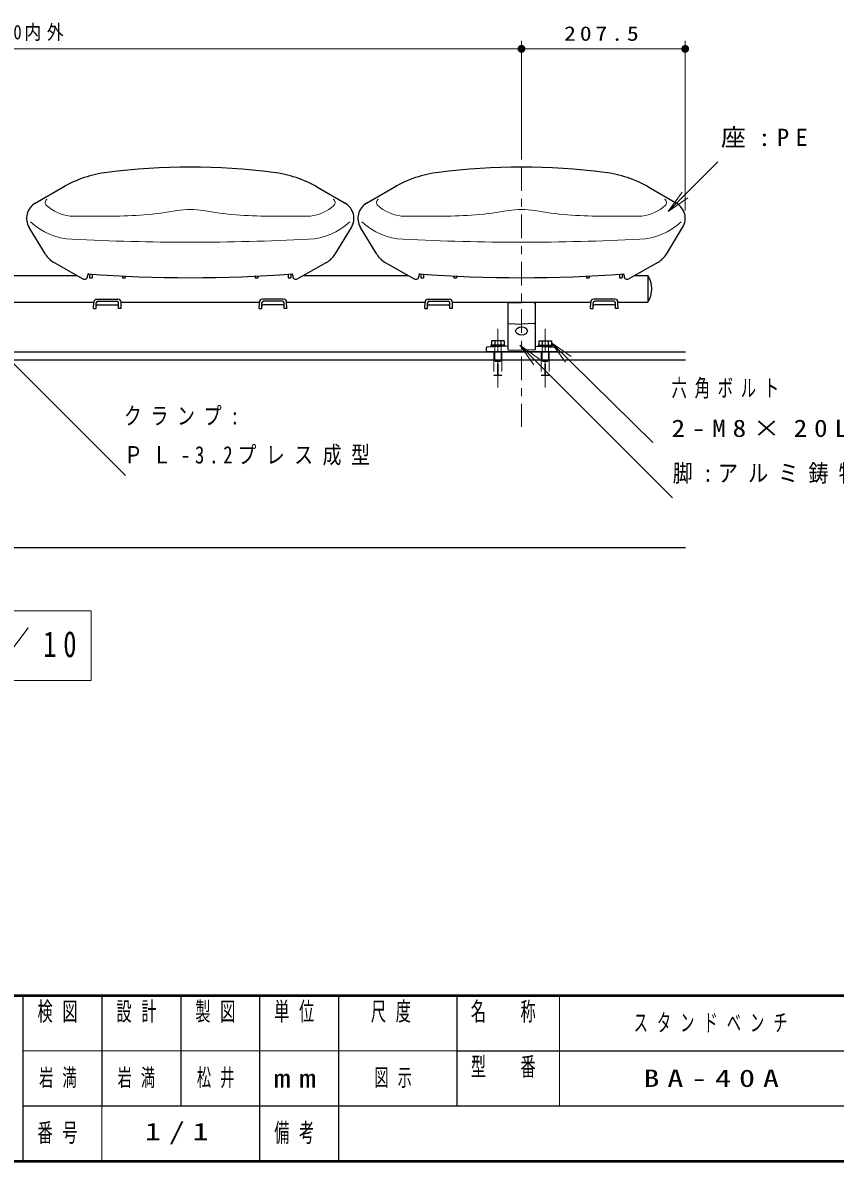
# Model space of a CAD drawing. Units: millimetres on the paper, scale 1:10. Extents: x -365 to 0, y -26 to 257.
# Drawn here: x -237.5 to -134.5, y 0 to 144.3 of the extents above; entities that cross this region are included whole.
import ezdxf

# ---------------------------------------------------------------- set-up
doc = ezdxf.new("R2010")
doc.units = ezdxf.units.MM
for name, pattern in [('USER1', [4.5, 2.5, -2]), ('USER2', [6, 3, -1, 1, -1]), ('USER3', [8, 3, -1, 1, -1, 1, -1])]:
    doc.linetypes.add(name, pattern=pattern)
doc.layers.add('LY_1', color=7, linetype='Continuous', lineweight=25)
doc.layers.add('LY_3', color=7, linetype='Continuous', lineweight=13)
doc.styles.add('ＭＳ ゴシック', font='')
doc.styles.get('ＭＳ ゴシック').set_extended_font_data('MS Gothic')

# ---------------------------------------------------------------- blocks, each defined once
blk = doc.blocks.new('open_arrow')
at = {"color": 0, "linetype": 'Continuous', "lineweight": -2}
blk.add_lwpolyline([(7.5, 1.25), (0, 0), (7.5, -1.25)], dxfattribs=at)
blk = doc.blocks.new('filled_dot')
at = {"color": 0, "linetype": 'Continuous', "lineweight": -2, "const_width": 1.25}
blk.add_lwpolyline([(-0.625, 0, 1), (0.625, 0, 1)], format="xyb", close=True, dxfattribs=at)

msp = doc.modelspace()

# ---------------------------------------------------------------- linework, layer by layer
at = {"layer": 'LY_1', "lineweight": 13}
for p, q in [((-174.298, 126.96), (-174.298, 141.96)), ((-174.298, 127.716), (-174.298, 141.96)), ((-153.548, 120.481), (-153.548, 141.96)), ((-300.298, 140.96), (-174.298, 140.96)), ((-174.298, 140.96), (-153.548, 140.96)), ((-155.695, 120.331), (-149.394, 126.632)), ((-246.157, 108.493), (-224.504, 86.891)), ((-174.503, 103.408), (-155.175, 84.079)), ((-170.508, 103.706), (-157.668, 91.068)), ((-228.872, 69.736), (-276.672, 69.736)), ((-228.872, 60.936), (-228.872, 69.736)), ((-276.672, 60.936), (-228.872, 60.936))]:
    msp.add_line(p, q, dxfattribs=at)
at = {"layer": 'LY_1', "linetype": 'USER2', "lineweight": 13}
for p, q in [((-174.298, 125.96), (-174.298, 93.085)), ((-177.298, 105.481), (-177.298, 98.06)), ((-171.298, 105.481), (-171.298, 98.06))]:
    msp.add_line(p, q, dxfattribs=at)
at = {"layer": 'LY_1', "color": 20}
for p, q in [((-235.94, 121.4), (-232.452, 123.414)), ((-200.144, 123.414), (-196.656, 121.4)), ((-193.94, 121.4), (-190.452, 123.414)), ((-158.144, 123.414), (-154.656, 121.4)), ((-234.657, 114.931), (-236.725, 118.328)), ((-197.94, 114.931), (-195.872, 118.328)), ((-192.657, 114.931), (-194.725, 118.328)), ((-155.94, 114.931), (-153.872, 118.328)), ((-233.564, 113.876), (-229.889, 111.811)), ((-199.033, 113.876), (-202.708, 111.811)), ((-191.564, 113.876), (-187.889, 111.811)), ((-157.033, 113.876), (-160.708, 111.811)), ((-229.298, 112.26), (-229.298, 112.157)), ((-203.298, 112.26), (-203.298, 112.157)), ((-187.298, 112.26), (-187.298, 112.157)), ((-161.298, 112.26), (-161.298, 112.157))]:
    msp.add_line(p, q, dxfattribs=at)
at = {"layer": 'LY_1', "color": 20, "lineweight": 13}
for p, q in [((-231.542, 119.76), (-226.298, 119.76)), ((-206.298, 119.76), (-201.054, 119.76)), ((-189.542, 119.76), (-184.298, 119.76)), ((-164.298, 119.76), (-159.054, 119.76))]:
    msp.add_line(p, q, dxfattribs=at)
at = {"layer": 'LY_1', "color": 32}
for p, q in [((-243.908, 112.26), (-230.688, 112.26)), ((-201.908, 112.26), (-188.688, 112.26)), ((-159.908, 112.26), (-158.298, 112.26)), ((-158.298, 112.26), (-158.298, 108.86)), ((-246.074, 108.86), (-228.527, 108.86)), ((-225.07, 108.86), (-207.532, 108.86)), ((-204.074, 108.86), (-186.528, 108.86)), ((-183.069, 108.86), (-165.532, 108.86)), ((-162.074, 108.86), (-158.298, 108.86))]:
    msp.add_line(p, q, dxfattribs=at)
at = {"layer": 'LY_1', "color": 21}
for p, q in [((-229.048, 112.441), (-229.048, 111.96)), ((-229.048, 111.96), (-228.728, 111.96)), ((-228.728, 112.417), (-228.728, 111.96)), ((-224.868, 112.177), (-224.868, 111.96)), ((-224.868, 111.96), (-224.548, 111.96)), ((-224.548, 112.162), (-224.548, 111.96)), ((-208.048, 112.162), (-208.048, 111.96)), ((-208.048, 111.96), (-207.728, 111.96)), ((-207.728, 112.177), (-207.728, 111.96)), ((-203.868, 112.417), (-203.868, 111.96)), ((-203.868, 111.96), (-203.548, 111.96)), ((-203.548, 112.441), (-203.548, 111.96)), ((-187.048, 112.441), (-187.048, 111.96)), ((-187.048, 111.96), (-186.728, 111.96)), ((-186.728, 112.417), (-186.728, 111.96)), ((-182.868, 112.177), (-182.868, 111.96)), ((-182.868, 111.96), (-182.548, 111.96)), ((-182.548, 112.162), (-182.548, 111.96)), ((-166.048, 112.162), (-166.048, 111.96)), ((-166.048, 111.96), (-165.728, 111.96)), ((-165.728, 112.177), (-165.728, 111.96)), ((-161.868, 112.417), (-161.868, 111.96)), ((-161.868, 111.96), (-161.548, 111.96)), ((-161.548, 112.441), (-161.548, 111.96))]:
    msp.add_line(p, q, dxfattribs=at)
at = {"layer": 'LY_1'}
for p, q in [((-228.548, 108.048), (-228.528, 108.86)), ((-228.228, 108.04), (-228.209, 108.779)), ((-228.128, 109.225), (-225.468, 109.225)), ((-228.02, 108.54), (-225.576, 108.54)), ((-228.009, 108.974), (-225.587, 108.974)), ((-225.368, 108.04), (-225.387, 108.779)), ((-225.048, 108.048), (-225.069, 108.86)), ((-207.553, 108.048), (-207.532, 108.86)), ((-207.233, 108.04), (-207.214, 108.779)), ((-204.473, 109.225), (-207.133, 109.225)), ((-204.581, 108.54), (-207.025, 108.54)), ((-204.592, 108.974), (-207.014, 108.974)), ((-204.373, 108.04), (-204.392, 108.779)), ((-204.053, 108.048), (-204.074, 108.86)), ((-186.548, 108.048), (-186.528, 108.86)), ((-186.228, 108.04), (-186.209, 108.779)), ((-186.128, 109.225), (-183.468, 109.225)), ((-186.02, 108.54), (-183.576, 108.54)), ((-186.009, 108.974), (-183.587, 108.974)), ((-183.368, 108.04), (-183.387, 108.779)), ((-183.048, 108.048), (-183.069, 108.86)), ((-165.553, 108.048), (-165.532, 108.86)), ((-165.233, 108.04), (-165.214, 108.779)), ((-162.473, 109.225), (-165.133, 109.225)), ((-162.581, 108.54), (-165.025, 108.54)), ((-162.592, 108.974), (-165.014, 108.974)), ((-162.373, 108.04), (-162.392, 108.779)), ((-162.053, 108.048), (-162.074, 108.86)), ((-228.548, 108.04), (-228.228, 108.04)), ((-225.048, 108.04), (-225.368, 108.04)), ((-207.553, 108.04), (-207.233, 108.04)), ((-204.053, 108.04), (-204.373, 108.04)), ((-186.548, 108.04), (-186.228, 108.04)), ((-183.048, 108.04), (-183.368, 108.04)), ((-165.553, 108.04), (-165.233, 108.04)), ((-162.053, 108.04), (-162.373, 108.04)), ((-342.298, 102.56), (-153.498, 102.56)), ((-342.298, 101.56), (-153.498, 101.56)), ((-342.298, 77.76), (-153.498, 77.76))]:
    msp.add_line(p, q, dxfattribs=at)
at = {"layer": 'LY_1', "color": 4}
for p, q in [((-176.048, 108.86), (-176.048, 102.908)), ((-175.951, 108.763), (-174.298, 108.81)), ((-172.645, 108.763), (-174.298, 108.81)), ((-172.548, 108.86), (-172.548, 102.908)), ((-175.951, 106.138), (-174.298, 106.09)), ((-172.645, 106.138), (-174.298, 106.09)), ((-178.798, 103.065), (-178.798, 102.56)), ((-169.798, 102.56), (-178.798, 102.56)), ((-176.048, 103.287), (-178.703, 103.165)), ((-175.951, 102.808), (-174.298, 102.76)), ((-172.645, 102.808), (-174.298, 102.76)), ((-172.548, 103.287), (-169.894, 103.165)), ((-169.798, 103.065), (-169.798, 102.56))]:
    msp.add_line(p, q, dxfattribs=at)
at = {"layer": 'LY_1', "color": 2}
for p, q in [((-176.508, 103.981), (-178.088, 103.981)), ((-178.088, 103.981), (-178.088, 103.431)), ((-177.693, 103.981), (-177.693, 103.431)), ((-176.903, 103.981), (-176.903, 103.431)), ((-176.508, 103.981), (-176.508, 103.431)), ((-172.088, 103.981), (-172.088, 103.431)), ((-172.088, 103.981), (-170.508, 103.981)), ((-171.693, 103.981), (-171.693, 103.431)), ((-170.903, 103.981), (-170.903, 103.431)), ((-170.508, 103.981), (-170.508, 103.431)), ((-176.398, 103.431), (-178.198, 103.431)), ((-178.198, 103.431), (-178.198, 103.271)), ((-176.398, 103.271), (-178.198, 103.271)), ((-176.398, 103.431), (-176.398, 103.271)), ((-172.198, 103.431), (-170.398, 103.431)), ((-172.198, 103.431), (-172.198, 103.271)), ((-172.198, 103.271), (-170.398, 103.271)), ((-170.398, 103.431), (-170.398, 103.271))]:
    msp.add_line(p, q, dxfattribs=at)
at = {"layer": 'LY_1', "color": 2, "linetype": 'USER1', "lineweight": 13}
for p, q in [((-176.798, 102.56), (-177.798, 102.56)), ((-177.798, 102.56), (-177.798, 99.61)), ((-177.698, 103.431), (-177.698, 101.431)), ((-176.898, 103.431), (-176.898, 101.431)), ((-176.798, 102.56), (-176.798, 99.61)), ((-171.798, 102.56), (-171.798, 99.61)), ((-171.798, 102.56), (-170.798, 102.56)), ((-171.698, 103.431), (-171.698, 101.431)), ((-170.898, 103.431), (-170.898, 101.431)), ((-170.798, 102.56), (-170.798, 99.61)), ((-176.898, 101.431), (-177.698, 101.431)), ((-177.248, 101.06), (-177.348, 101.06)), ((-177.348, 101.06), (-177.348, 99.56)), ((-177.248, 101.06), (-177.248, 99.56)), ((-171.698, 101.431), (-170.898, 101.431)), ((-171.348, 101.06), (-171.248, 101.06)), ((-171.348, 101.06), (-171.348, 99.56)), ((-171.248, 101.06), (-171.248, 99.56)), ((-177.798, 99.61), (-177.348, 99.61)), ((-177.748, 99.56), (-177.798, 99.61)), ((-177.748, 99.56), (-177.348, 99.56)), ((-176.798, 99.61), (-177.248, 99.61)), ((-176.848, 99.56), (-177.248, 99.56)), ((-176.848, 99.56), (-176.798, 99.61)), ((-171.798, 99.61), (-171.348, 99.61)), ((-171.748, 99.56), (-171.798, 99.61)), ((-171.748, 99.56), (-171.348, 99.56)), ((-170.798, 99.61), (-171.248, 99.61)), ((-170.848, 99.56), (-171.248, 99.56)), ((-170.848, 99.56), (-170.798, 99.61))]:
    msp.add_line(p, q, dxfattribs=at)
at = {"layer": 'LY_1', "linetype": 'USER3', "lineweight": 13}
for p, q in [((-176.966, 101.36), (-177.631, 101.36)), ((-171.631, 101.36), (-170.966, 101.36))]:
    msp.add_line(p, q, dxfattribs=at)
at = {"layer": 'LY_1', "color": 20}
for centre, radius, start, end in [((-216.298, 40.96), 85, 82.89822, 97.10179), ((-174.298, 40.96), 85, 82.89822, 97.10179), ((-224.952, 110.423), 15, 97.10178, 120.00002), ((-207.644, 110.423), 15, 60, 82.89822), ((-182.952, 110.423), 15, 97.10178, 120.00002), ((-165.644, 110.423), 15, 60, 82.89822), ((-234.831, 119.481), 2.217, 119.99989, 211.33714), ((-197.765, 119.481), 2.217, 328.66284, 60.00001), ((-192.831, 119.481), 2.217, 119.99989, 211.33714), ((-155.765, 119.481), 2.217, 328.66284, 60.00001), ((-232.094, 116.491), 3, 211.33708, 240.67284), ((-200.502, 116.491), 3, 299.32721, 328.66286), ((-190.094, 116.491), 3, 211.33708, 240.67284), ((-158.502, 116.491), 3, 299.32721, 328.66286), ((-229.694, 112.157), 0.396, 240.67326, 0), ((-216.298, 281.21), 169.25, 265.59479, 274.40519), ((-229.098, 112.26), 0.2, 108.59698, 179.99996), ((-203.498, 112.26), 0.2, 0, 71.40304), ((-202.902, 112.157), 0.396, 179.99996, 299.32681), ((-187.694, 112.157), 0.396, 240.67326, 0), ((-174.298, 281.21), 169.25, 265.59479, 274.40519), ((-187.098, 112.26), 0.2, 108.59698, 179.99996), ((-161.498, 112.26), 0.2, 0, 71.40304), ((-160.902, 112.157), 0.396, 179.99996, 299.32681)]:
    msp.add_arc(centre, radius, start, end, dxfattribs=at)
at = {"layer": 'LY_1', "color": 20, "lineweight": 13}
for centre, radius, start, end in [((-234.181, 121.492), 0.5, 120.00003, 227.78011), ((-198.415, 121.492), 0.5, 312.22012, 60.00007), ((-192.181, 121.492), 0.5, 120.00003, 227.78011), ((-156.415, 121.492), 0.5, 312.22012, 60.00007), ((-230.888, 125.121), 5.4, 227.77998, 263.04697), ((-226.298, 169.885), 50.125, 270.00002, 279.57394), ((-216.298, 110.598), 10, 80.4261, 99.57392), ((-206.298, 169.885), 50.125, 260.42604, 270.00002), ((-201.708, 125.121), 5.4, 276.95301, 312.21997), ((-188.888, 125.121), 5.4, 227.77998, 263.04697), ((-184.298, 169.885), 50.125, 270.00002, 279.57394), ((-174.298, 110.598), 10, 80.4261, 99.57392), ((-164.298, 169.885), 50.125, 260.42604, 270.00002), ((-159.708, 125.121), 5.4, 276.95301, 312.21997), ((-230.888, 125.121), 8.3, 227.00854, 267.17076), ((-201.708, 125.121), 8.3, 272.82916, 312.99139), ((-188.888, 125.121), 8.3, 227.00854, 267.17076), ((-159.708, 125.121), 8.3, 272.82916, 312.99139), ((-216.298, 420.36), 303.9, 267.17081, 272.82917), ((-174.298, 420.36), 303.9, 267.17081, 272.82917)]:
    msp.add_arc(centre, radius, start, end, dxfattribs=at)
at = {"layer": 'LY_1', "color": 32}
msp.add_arc((-160.938, 110.56), 3.14, 327.22101, 32.77916, dxfattribs=at)
at = {"layer": 'LY_1'}
for centre, radius, start, end in [((-228.128, 108.825), 0.4, 89.99998, 178.56127), ((-228.02, 108.34), 0.2, 90.00004, 178.56127), ((-228.009, 108.774), 0.2, 90.00004, 178.56127), ((-225.587, 108.774), 0.2, 1.43875, 89.99998), ((-225.576, 108.34), 0.2, 1.43876, 89.99998), ((-225.468, 108.825), 0.4, 1.43875, 89.99998), ((-207.133, 108.825), 0.4, 90.00002, 178.56125), ((-207.025, 108.34), 0.2, 90.00002, 178.56124), ((-207.014, 108.774), 0.2, 90.00002, 178.56125), ((-204.592, 108.774), 0.2, 1.43873, 89.99996), ((-204.581, 108.34), 0.2, 1.43873, 89.99996), ((-204.473, 108.825), 0.4, 1.43873, 90.00002), ((-186.128, 108.825), 0.4, 89.99998, 178.56127), ((-186.02, 108.34), 0.2, 90.00004, 178.56127), ((-186.009, 108.774), 0.2, 90.00004, 178.56127), ((-183.587, 108.774), 0.2, 1.43875, 89.99998), ((-183.576, 108.34), 0.2, 1.43876, 89.99998), ((-183.468, 108.825), 0.4, 1.43875, 89.99998), ((-165.133, 108.825), 0.4, 90.00002, 178.56125), ((-165.025, 108.34), 0.2, 90.00002, 178.56124), ((-165.014, 108.774), 0.2, 90.00002, 178.56125), ((-162.592, 108.774), 0.2, 1.43873, 89.99996), ((-162.581, 108.34), 0.2, 1.43873, 89.99996), ((-162.473, 108.825), 0.4, 1.43873, 90.00002)]:
    msp.add_arc(centre, radius, start, end, dxfattribs=at)
at = {"layer": 'LY_1', "color": 4}
for centre, start, end in [((-175.948, 108.663), 91.63684, 179.99996), ((-172.648, 108.663), 0, 88.36312), ((-175.948, 106.238), 179.99998, 268.36311), ((-172.648, 106.238), 271.63682, 359.99995), ((-178.698, 103.065), 92.63251, 179.99996), ((-175.948, 102.908), 179.99998, 268.36311), ((-172.648, 102.908), 271.63682, 359.99995), ((-169.898, 103.065), 0, 87.36755)]:
    msp.add_arc(centre, 0.1, start, end, dxfattribs=at)
msp.add_ellipse((-174.298, 105.204), major_axis=(0.75, 0), ratio=0.707123, dxfattribs=at)
at = {"layer": 'LY_3', "lineweight": 50}
for p, q in [((-365, 21), (0, 21)), ((-365, 0), (0, 0))]:
    msp.add_line(p, q, dxfattribs=at)
at = {"layer": 'LY_3', "color": 211, "lineweight": 25}
for p, q in [((-237.5, 21), (-237.5, 0)), ((-227.5, 21), (-227.5, 7)), ((-217.5, 21), (-217.5, 7)), ((-207.5, 21), (-207.5, 0)), ((-197.5, 21), (-197.5, 7)), ((-182.5, 21), (-182.5, 7)), ((-182.5, 14), (-70, 14)), ((-237.5, 7), (0, 7))]:
    msp.add_line(p, q, dxfattribs=at)
at = {"layer": 'LY_3'}
for p, q in [((-169.5, 21), (-169.5, 7)), ((-237.5, 14), (-182.5, 14)), ((-227.5, 7), (-227.5, 0))]:
    msp.add_line(p, q, dxfattribs=at)
at = {"layer": 'LY_3', "lineweight": 25}
msp.add_line((-197.5, 7), (-197.5, 0), dxfattribs=at)

# ---------------------------------------------------------------- block references
at = {"layer": 'LY_1', "lineweight": 13, "xscale": 0.4, "yscale": 0.4}
for name, p, rotation in [('filled_dot', (-174.298, 140.96), 180), ('filled_dot', (-153.548, 140.96), 180), ('open_arrow', (-155.695, 120.331), 45), ('open_arrow', (-170.508, 103.706), 315.5), ('open_arrow', (-174.503, 103.408), 315)]:
    msp.add_blockref(name, p, dxfattribs=dict(at, rotation=rotation))
msp.add_blockref('filled_dot', (-174.298, 140.96), dxfattribs=at)

# ---------------------------------------------------------------- texts
at = {"layer": 'LY_1', "style": 'ＭＳ ゴシック'}
for s, insert, char_height, attachment_point in [('\\T1.33;\\W0.85;1260内外', (-237.298, 141.96), 1.833, 8), ('\\T1.33;\\W1.2;207.5', (-163.923, 141.96), 1.833, 8), ('\\T1.5;\\W1.05;座:PE', (-149.017, 129.632), 2.199, 4), ('\\T1.5;\\W0.65;六角ボルト', (-155.284, 97.868), 2.199, 4), ('\\T1.5;\\W0.75;クランプ:', (-224.694, 94.391), 2.199, 4), ('\\T1.5;\\W1.15;2-M8×20L\u3000SUS', (-155.284, 92.868), 2.199, 4), ('\\T1.5;\\W0.8;ＰＬ-3.2プレス成型', (-224.694, 89.391), 2.199, 4), ('\\T1.5;\\W0.85;脚:アルミ鋳物\u3000AC7A', (-155.13, 87.079), 2.199, 4), ('\\T1.51;\\W0.75;正面図\u3000Ｓ＝１／10', (-252.772, 65.336), 3.299, 5), ('\\T1.64;\\W0.6;スタンドベンチ', (-149.75, 17.5), 2.199, 5), ('\\T1.64;\\W0.6;岩満', (-232.5, 10.5), 2.199, 5), ('\\T1.64;\\W0.6;岩満', (-225.5, 10.5), 2.199, 4), ('\\T1.64;\\W0.6;松井', (-212.5, 10.5), 2.199, 5), ('\\T1.64;\\W0.6;図示', (-190, 10.5), 2.199, 5), ('\\T1.5;\\W1.35;BA-40A', (-149.75, 10.5), 2.199, 5), ('\\T1.5;\\W1.35;1/1', (-217.5, 3.5), 2.199, 5)]:
    msp.add_mtext(s, dxfattribs=dict(at, insert=insert, char_height=char_height, attachment_point=attachment_point))
at = {"layer": 'LY_3', "color": 4, "char_height": 2.346, "style": 'ＭＳ ゴシック'}
for s, insert, attachment_point in [('\\T1.64;\\W0.6;検図', (-232.5, 20.167), 2), ('\\T1.64;\\W0.6;設計', (-222.5, 20.167), 2), ('\\T1.64;\\W0.6;製図', (-212.5, 20.167), 2), ('\\T1.64;\\W0.6;単位', (-202.5, 20.167), 2), ('\\T1.64;\\W0.6;尺度', (-190.25, 20.167), 2), ('\\T1.64;\\W0.6;名\u3000称', (-176, 20.167), 2), ('\\T1.64;\\W0.6;型\u3000番', (-176, 13.167), 2), ('\\T1.5;\\W1.35;mm', (-202.5, 10.5), 5), ('\\T1.64;\\W0.6;番号', (-232.5, 3.5), 5), ('\\T1.64;\\W0.6;備考', (-202.5, 3.5), 5)]:
    msp.add_mtext(s, dxfattribs=dict(at, insert=insert, attachment_point=attachment_point))

doc.saveas('drawing.dxf')
